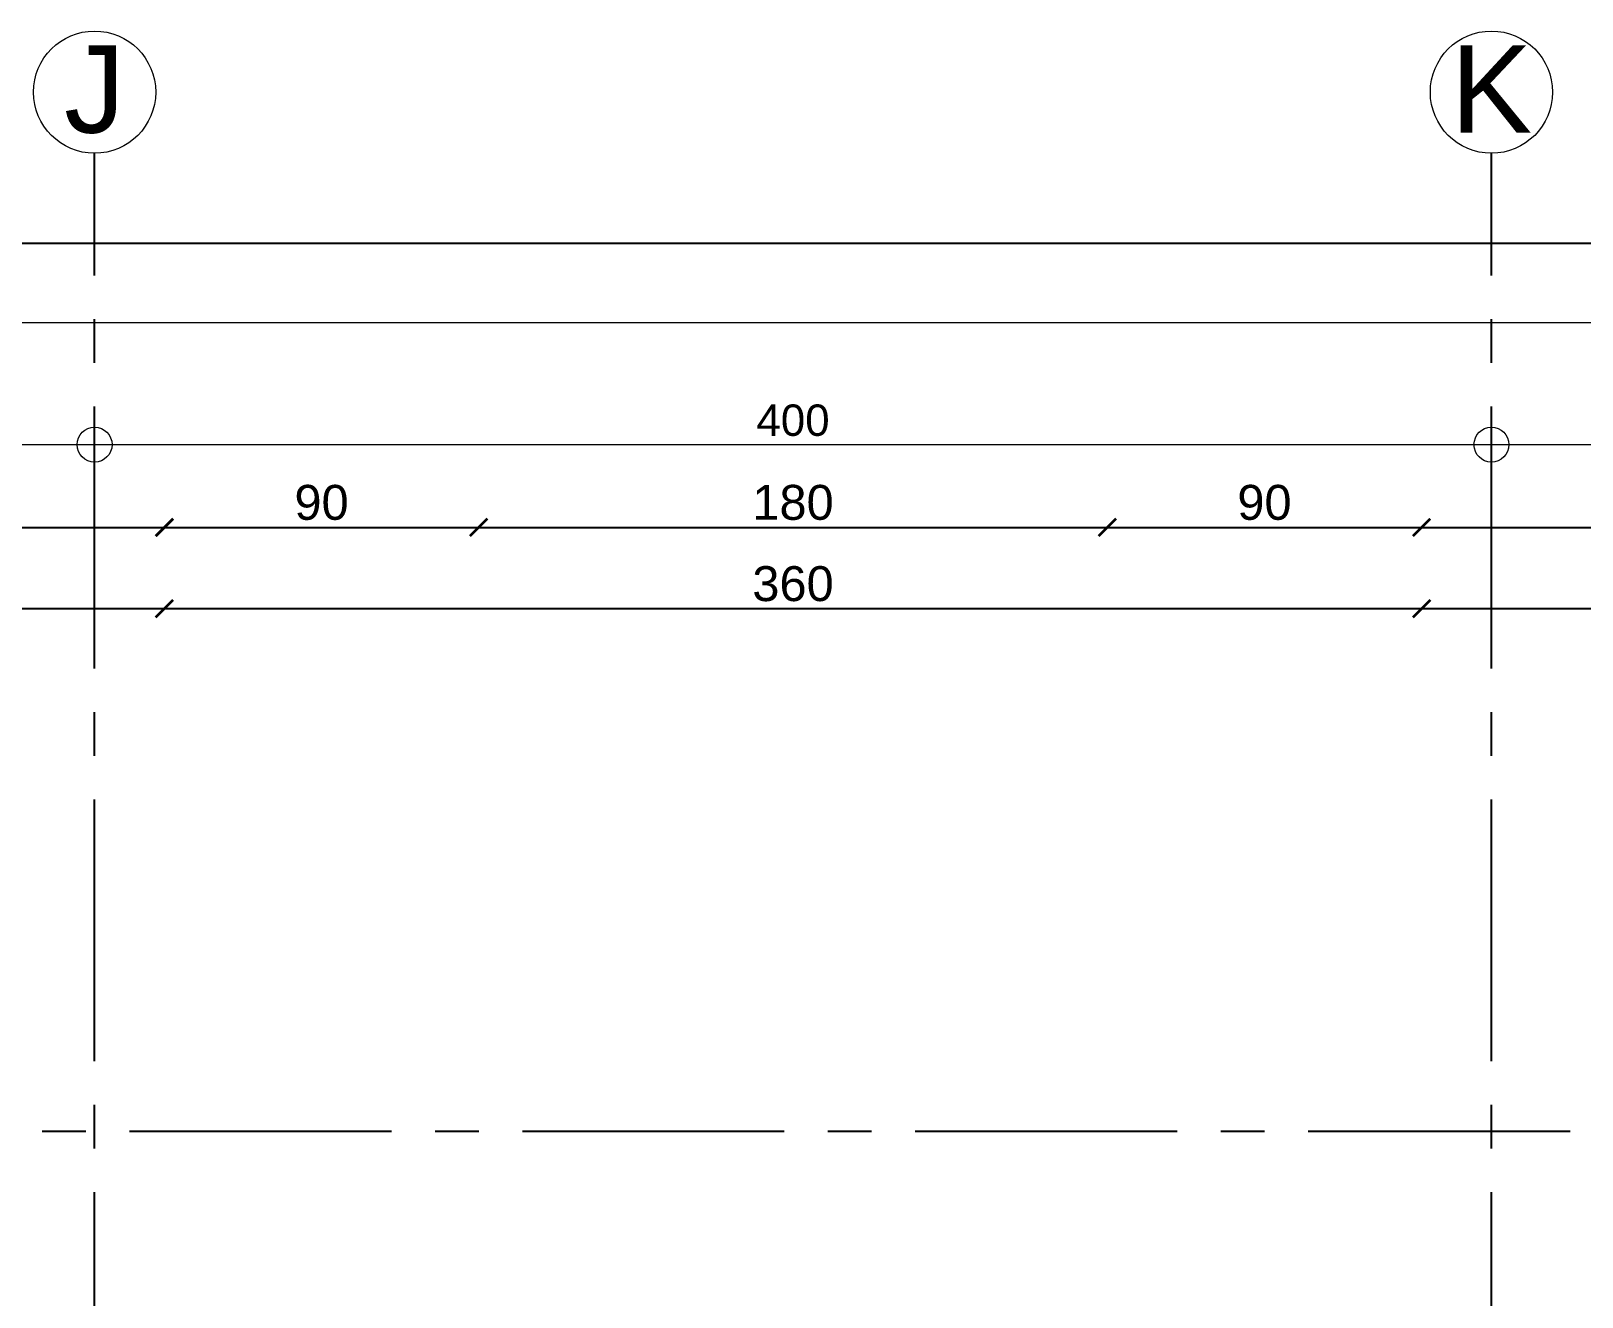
# Model space of a CAD drawing. Header units: millimetres. Extents: x 2778 to 13672, y 1832 to 5175.
# Drawn here: x 5573.4 to 6017.5, y 4772.7 to 5135.2 of the extents above; entities that cross this region are included whole.
import ezdxf

# ---------------------------------------------------------------- set-up
doc = ezdxf.new("R2010")
doc.units = ezdxf.units.MM
doc.linetypes.add('CENTER2', pattern=[112.5, 75, -12.5, 12.5, -12.5])
doc.linetypes.add('DASHDOT2', pattern=[12.7, 6.35, -3.175, 0, -3.175])
doc.layers.add('aks', color=251, linetype='DASHDOT2', lineweight=35)
doc.layers.add('ÖLÇÜ İÇ', color=7, linetype='Continuous', lineweight=9)
for name, color, linetype in [('İÇÖLÇÜ', 7, 'Continuous'), ('Standart', 7, 'Continuous'), ('Ölçülendirme', 7, 'Continuous')]:
    doc.layers.add(name, color=color, linetype=linetype)
doc.styles.add('arial_1_18', font='arial.ttf', dxfattribs={"height": 0.2})
doc.styles.get("Standard").update_dxf_attribs({"font": 'arial.ttf'})
doc.dimstyles.new('zulay iç ölçü', dxfattribs={"dimtxt": 10, "dimasz": 5, "dimexe": 0.18, "dimexo": 0, "dimgap": 2, "dimtad": 3, "dimdec": 0, "dimzin": 0, "dimdsep": 46, "dimtxsty": 'Standard', "dimblk": 'ARCHTICK', "dimcen": 0.09, "dimse1": 1, "dimse2": 1, "dimadec": 0, "dimazin": 0, "dimtfac": 1, "dimtdec": 0, "dimtix": 1, "dimtofl": 0, "dimtmove": 0, "dimatfit": 3, "dimldrblk": 'ARCHTICK', "dimfxl": 1, "dimtolj": 1, "dimtzin": 0, "dimarcsym": 0})

# ---------------------------------------------------------------- blocks, each defined once
blk = doc.blocks.new('IDE242Entity1386')
at = {"layer": 'Ölçülendirme', "color": 1, "linetype": 'Continuous', "lineweight": 5}
for points in [[(-8, 2693), (3268, 2693)], [(-8, 2658), (3268, 2658)]]:
    blk.add_lwpolyline(points, dxfattribs=at)
for centre in [(2440, 2658), (2840, 2658)]:
    blk.add_circle(centre, 5, dxfattribs=at)
at = {"layer": 'Ölçülendirme', "color": 1, "linetype": 'Continuous', "lineweight": 5, "style": 'arial_1_18'}
blk.add_text('400', height=9, dxfattribs=at).set_placement((2629.51, 2660.5))
blk = doc.blocks.new('_ArchTick')
at = {"color": 0, "linetype": 'ByBlock', "const_width": 0.15}
blk.add_lwpolyline([(-0.5, -0.5), (0.5, 0.5)], dxfattribs=at)
blk = doc.blocks.new('*D1789')
at = {"layer": 'Defpoints', "color": 0, "transparency": 16777216}
for p in [(3151.58, 5074.42), (3151.58, 5074.42), (7881.58, 5074.42)]:
    blk.add_point(p, dxfattribs=at)
at = {"layer": 'ÖLÇÜ İÇ', "color": 0, "lineweight": -2, "transparency": 16777216}
blk.add_line((7881.58, 5074.42), (3151.58, 5074.42), dxfattribs=at)
at = {"layer": 'ÖLÇÜ İÇ', "color": 0, "lineweight": -2, "transparency": 16777216, "xscale": 5, "yscale": 5, "zscale": 5, "rotation": 180}
blk.add_blockref('_ArchTick', (3151.58, 5074.42), dxfattribs=at)
at = {"layer": 'ÖLÇÜ İÇ', "color": 0, "lineweight": -2, "transparency": 16777216, "xscale": 5, "yscale": 5, "zscale": 5}
blk.add_blockref('_ArchTick', (7881.58, 5074.42), dxfattribs=at)
at = {"layer": 'ÖLÇÜ İÇ', "color": 0, "transparency": 16777216, "insert": (5516.58, 5081.52), "char_height": 10, "attachment_point": 5}
blk.add_mtext('\\A1;4730', dxfattribs=at)

msp = doc.modelspace()

# ---------------------------------------------------------------- linework, layer by layer
at = {"layer": 'aks', "color": 251, "linetype": 'CENTER2', "lineweight": -3}
for points in [[(5591.58, 2140.23), (5591.58, 5100.23)], [(5991.58, 2140.23), (5991.58, 5100.23)], [(2901.58, 4820.23), (8131.58, 4820.23)]]:
    msp.add_lwpolyline(points, dxfattribs=at)
at = {"layer": 'aks', "color": 30, "linetype": 'Continuous', "lineweight": 5}
for centre in [(5591.58, 5117.73), (5991.58, 5117.73)]:
    msp.add_circle(centre, 17.5, dxfattribs=at)
at = {"layer": 'İÇÖLÇÜ'}
for p, q in [((5511.58, 4993.09), (5611.58, 4993.09)), ((5611.58, 4993.09), (5701.58, 4993.09)), ((5701.58, 4993.09), (5881.58, 4993.09)), ((5881.58, 4993.09), (5971.58, 4993.09)), ((5971.58, 4993.09), (6101.58, 4993.09)), ((5611.58, 4969.82), (4611.58, 4969.82)), ((5971.58, 4969.82), (5611.58, 4969.82)), ((6421.58, 4969.82), (5971.58, 4969.82))]:
    msp.add_line(p, q, dxfattribs=at)

# ---------------------------------------------------------------- block references
at = {"layer": 'İÇÖLÇÜ', "xscale": 5, "yscale": 5, "zscale": 5}
for p in [(5611.58, 4993.09), (5701.58, 4993.09), (5881.58, 4993.09), (5971.58, 4993.09), (5611.58, 4969.82), (5971.58, 4969.82)]:
    msp.add_blockref('_ArchTick', p, dxfattribs=at)
at = {"layer": 'İÇÖLÇÜ', "xscale": 5, "yscale": 5, "zscale": 5, "rotation": 180}
for p in [(5611.58, 4993.09), (5701.58, 4993.09), (5881.58, 4993.09), (5971.58, 4993.09), (5611.58, 4969.82), (5971.58, 4969.82)]:
    msp.add_blockref('_ArchTick', p, dxfattribs=at)
at = {"layer": 'Standart'}
msp.add_blockref('IDE242Entity1386', (3151.58, 2358.8), dxfattribs=at)

# ---------------------------------------------------------------- texts
at = {"layer": 'aks', "color": 1, "linetype": 'Continuous', "lineweight": 5, "style": 'arial_1_18'}
for s, p in [('J', (5582.84, 5106.11)), ('K', (5979.94, 5106.11))]:
    msp.add_text(s, height=25, dxfattribs=at).set_placement(p)
at = {"layer": 'İÇÖLÇÜ', "char_height": 10, "attachment_point": 5}
for s, insert in [('\\A1;90', (5656.58, 5000.2)), ('\\A1;180', (5791.58, 5000.2)), ('\\A1;90', (5926.58, 5000.2)), ('\\A1;360', (5791.58, 4976.93))]:
    msp.add_mtext(s, dxfattribs=dict(at, insert=insert))

# ---------------------------------------------------------------- dimensions: what is measured, and where the dimension line sits
at = {"layer": 'ÖLÇÜ İÇ', "color": 1}
dim = msp.add_linear_dim(base=(3151.58, 5074.42), p1=(7881.58, 5074.42), p2=(3151.58, 5074.42), dimstyle='zulay iç ölçü', dxfattribs=at)
dim.commit()
dim.dimension.update_dxf_attribs({"geometry": '*D1789', "text_midpoint": (5516.58, 5081.52)})

doc.saveas('drawing.dxf')
